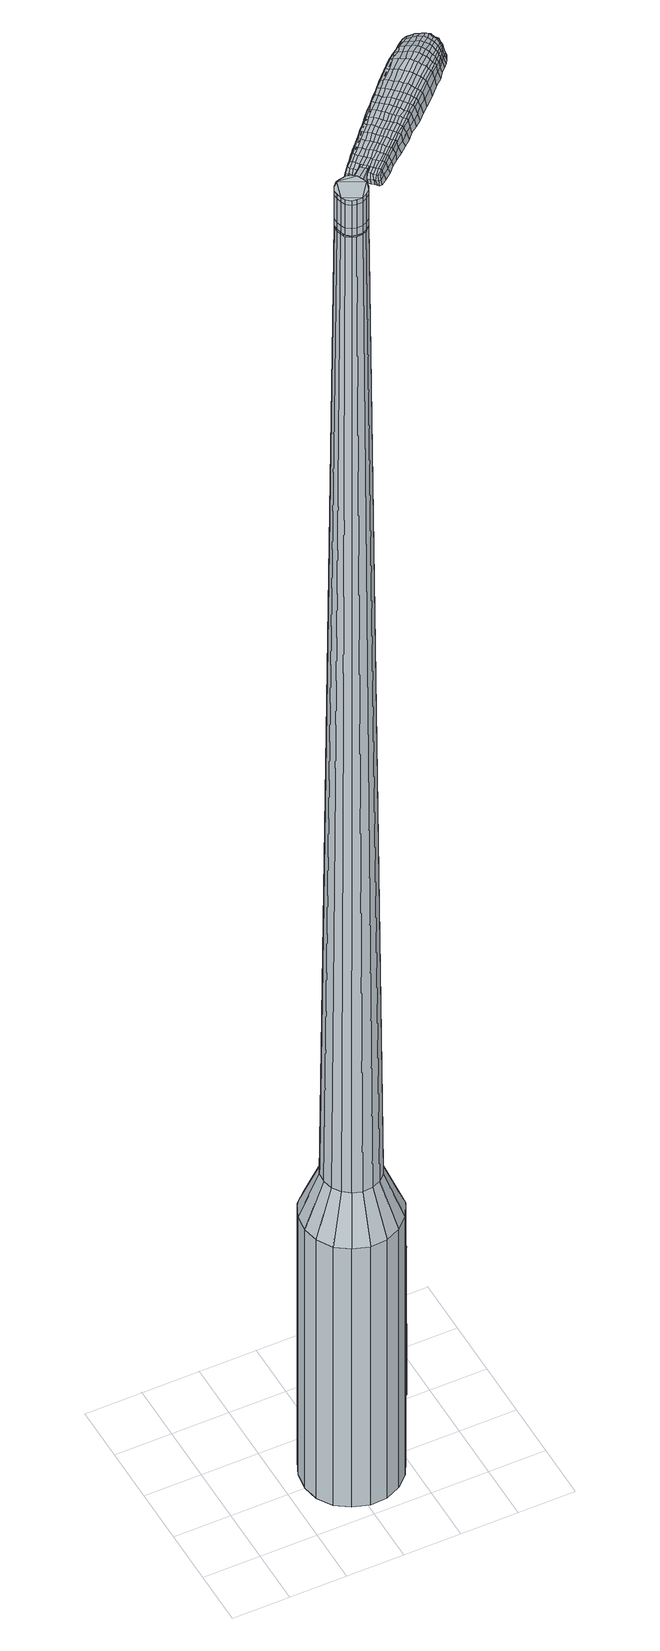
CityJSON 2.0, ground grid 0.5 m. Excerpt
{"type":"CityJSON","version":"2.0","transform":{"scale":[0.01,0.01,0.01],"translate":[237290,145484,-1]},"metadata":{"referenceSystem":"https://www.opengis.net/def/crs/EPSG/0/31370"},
"CityObjects":{
"object1":{"type":"GenericCityObject","attributes":{"cluster":599,"mean_distance_to_centroid":0.362,"new_centroid_x":237291.07,"new_centroid_y":145484.5,"mean_distance_to_camera":8.98,"H1":22.31,"H2":14.92,"Z_final":116.17,"cluster2":-1,"proj_x":237293.78,"proj_y":145487.4,"id_line":72421,"bearing_l":313.14,"distance":3.97,"orientation":"left","G_obj":43.14},"geometry":[{"type":"MultiSurface","lod":"2","boundaries":[[[0,1,2,3]],[[1,4,5,2]],[[4,6,7,5]],[[6,8,9,7]],[[8,10,11,9]],[[10,12,13,11]],[[12,14,15,13]],[[14,16,17,15]],[[16,18,19,17]],[[18,20,21,19]],[[20,22,23,21]],[[22,24,25,23]],[[24,26,27,25]],[[26,28,29,27]],[[28,30,31,29]],[[30,32,33,31]],[[32,34,35,33]],[[34,0,3,35]],[[36,37,38,39]],[[38,40,41,42]],[[41,43,42]],[[42,44,45,46]],[[45,47,46]],[[46,48,49,50]],[[49,51,50]],[[42,46,50,38]],[[50,52,39,38]],[[53,36,39]],[[2,5,7,35]],[[7,9,11,15]],[[11,13,15]],[[15,17,19,23]],[[19,21,23]],[[23,25,27,31]],[[27,29,31]],[[15,23,31,7]],[[31,33,35,7]],[[3,2,35]],[[1,0,54,55]],[[0,34,56,54]],[[34,32,57,56]],[[32,30,58,57]],[[30,28,59,58]],[[28,26,60,59]],[[26,24,61,60]],[[24,22,62,61]],[[22,20,63,62]],[[20,18,64,63]],[[18,16,65,64]],[[16,14,66,65]],[[14,12,67,66]],[[12,10,68,67]],[[10,8,69,68]],[[8,6,70,69]],[[6,4,71,70]],[[4,1,55,71]],[[55,54,72,73]],[[54,56,74,72]],[[56,57,75,74]],[[57,58,76,75]],[[58,59,77,76]],[[59,60,78,77]],[[60,61,79,78]],[[61,62,80,79]],[[62,63,81,80]],[[63,64,82,81]],[[64,65,83,82]],[[65,66,84,83]],[[66,67,85,84]],[[67,68,86,85]],[[68,69,87,86]],[[69,70,88,87]],[[70,71,89,88]],[[71,55,73,89]],[[90,91,92,93]],[[74,94,91,90]],[[95,96,94,74]],[[76,97,96,95]],[[98,99,97,76]],[[100,101,99,98]],[[102,103,101,100]],[[80,104,103,102]],[[81,105,104,80]],[[106,107,105,81]],[[108,109,107,106]],[[110,111,109,108]],[[112,113,111,110]],[[114,115,113,112]],[[116,117,115,114]],[[118,119,117,116]],[[120,121,119,118]],[[93,92,121,120]],[[122,123,124,125]],[[126,122,125,127]],[[128,126,127,129]],[[130,128,129,131]],[[132,130,131,133]],[[134,132,133,135]],[[136,134,135,137]],[[138,136,137,139]],[[140,138,139,141]],[[142,140,141,143]],[[144,142,143,145]],[[146,144,145,147]],[[148,146,147,149]],[[150,148,149,151]],[[152,150,151,153]],[[154,152,153,155]],[[73,72,90,93]],[[72,74,90]],[[75,95,74]],[[75,76,95]],[[77,98,76]],[[77,78,100,98]],[[78,79,102,100]],[[79,80,102]],[[82,106,81]],[[82,83,108,106]],[[83,84,110,108]],[[84,85,112,110]],[[85,86,114,112]],[[86,87,116,114]],[[87,88,118,116]],[[88,89,120,118]],[[89,73,93,120]],[[156,157,92,91]],[[157,158,121,92]],[[158,159,119,121]],[[159,160,117,119]],[[160,161,115,117]],[[161,162,113,115]],[[162,163,111,113]],[[163,164,109,111]],[[164,165,107,109]],[[165,105,107]],[[166,103,104]],[[166,167,101,103]],[[167,168,99,101]],[[168,97,99]],[[169,96,97]],[[169,94,96]],[[156,91,94]],[[39,52,154,170]],[[157,156,171,155]],[[53,39,170,123]],[[156,94,124,171]],[[36,53,123,122]],[[94,169,125,124]],[[37,36,122,126]],[[169,97,127,125]],[[38,37,126,128]],[[97,168,129,127]],[[40,38,128,130]],[[168,167,131,129]],[[41,40,130,132]],[[167,166,133,131]],[[43,41,132,134]],[[166,104,135,133]],[[42,43,134,136]],[[104,105,137,135]],[[44,42,136,138]],[[105,165,139,137]],[[45,44,138,140]],[[165,164,141,139]],[[47,45,140,142]],[[164,163,143,141]],[[46,47,142,144]],[[163,162,145,143]],[[48,46,144,146]],[[162,161,147,145]],[[49,48,146,148]],[[161,160,149,147]],[[51,49,148,150]],[[160,159,151,149]],[[50,51,150,152]],[[159,158,153,151]],[[52,50,152,154]],[[158,157,155,153]],[[154,155,172,173]],[[155,171,174,172]],[[171,124,175,174]],[[124,123,176,175]],[[123,170,177,176]],[[170,154,173,177]],[[178,179,180,181]],[[182,178,181,183]],[[178,182,184,185]],[[179,178,185,186]],[[187,188,189,190]],[[191,187,190,192]],[[187,191,193,194]],[[188,187,194,195]],[[196,197,198,199]],[[200,196,199,201]],[[196,200,202,203]],[[197,196,203,204]],[[205,206,207,208]],[[209,205,208,210]],[[205,209,211,212]],[[206,205,212,213]],[[214,215,216,217]],[[218,214,217,219]],[[214,218,220,221]],[[215,214,221,222]],[[223,224,225,226]],[[227,223,226,228]],[[223,227,229,230]],[[224,223,230,231]],[[232,233,234,235]],[[224,232,235,225]],[[232,224,231,236]],[[233,232,236,237]],[[238,239,240,241]],[[233,238,241,234]],[[238,233,237,242]],[[239,238,242,243]],[[244,182,183,245]],[[239,244,245,240]],[[244,239,243,246]],[[182,244,246,184]],[[247,248,249,250]],[[251,247,250,252]],[[247,251,253,254]],[[248,247,254,255]],[[256,257,258,259]],[[248,256,259,249]],[[256,248,255,260]],[[257,256,260,261]],[[262,263,264,265]],[[257,262,265,258]],[[262,257,261,266]],[[263,262,266,267]],[[268,269,270,271]],[[263,268,271,264]],[[268,263,267,272]],[[269,268,272,273]],[[274,179,186,275]],[[269,274,275,270]],[[274,269,273,276]],[[179,274,276,180]],[[277,278,279,280]],[[281,277,280,282]],[[277,281,283,284]],[[278,277,284,285]],[[286,287,288,289]],[[278,286,289,279]],[[286,278,285,290]],[[287,286,290,291]],[[292,293,294,295]],[[287,292,295,288]],[[292,287,291,296]],[[293,292,296,297]],[[298,191,192,299]],[[293,298,299,294]],[[298,293,297,300]],[[191,298,300,193]],[[301,302,303,304]],[[305,301,304,306]],[[301,305,307,308]],[[302,301,308,309]],[[310,311,312,313]],[[302,310,313,303]],[[310,302,309,314]],[[311,310,314,315]],[[316,317,318,319]],[[311,316,319,312]],[[316,311,315,320]],[[317,316,320,321]],[[322,323,324,325]],[[317,322,325,318]],[[322,317,321,326]],[[323,322,326,327]],[[328,188,195,329]],[[323,328,329,324]],[[328,323,327,330]],[[188,328,330,189]],[[331,217,216,332]],[[333,331,332,334]],[[331,333,335,336]],[[217,331,336,219]],[[337,333,334,338]],[[339,337,338,340]],[[337,339,341,342]],[[333,337,342,335]],[[343,339,340,344]],[[345,343,344,346]],[[343,345,347,348]],[[339,343,348,341]],[[349,345,346,350]],[[351,349,350,352]],[[349,351,353,354]],[[345,349,354,347]],[[355,351,352,356]],[[206,355,356,207]],[[355,206,213,357]],[[351,355,357,353]],[[358,359,204,203]],[[360,358,203,202]],[[358,360,361,362]],[[359,358,362,363]],[[364,365,363,362]],[[366,364,362,361]],[[364,366,367,368]],[[365,364,368,369]],[[370,371,369,368]],[[372,370,368,367]],[[370,372,373,374]],[[371,370,374,375]],[[376,377,375,374]],[[378,376,374,373]],[[376,378,211,209]],[[377,376,209,210]],[[379,380,381,382]],[[281,379,382,283]],[[379,281,282,383]],[[380,379,383,384]],[[385,200,201,386]],[[380,385,386,381]],[[385,380,384,387]],[[200,385,387,202]],[[388,389,390,391]],[[227,388,391,229]],[[388,227,228,392]],[[389,388,392,393]],[[394,395,396,397]],[[389,394,397,390]],[[394,389,393,398]],[[395,394,398,399]],[[400,197,204,401]],[[395,400,401,396]],[[400,395,399,402]],[[197,400,402,198]],[[403,404,405,406]],[[185,403,406,186]],[[403,185,184,407]],[[404,403,407,408]],[[409,410,411,412]],[[404,409,412,405]],[[409,404,408,413]],[[410,409,413,414]],[[415,208,207,416]],[[410,415,416,411]],[[415,410,414,417]],[[208,415,417,210]],[[418,419,420,421]],[[190,418,421,192]],[[418,190,189,422]],[[419,418,422,423]],[[424,212,211,425]],[[419,424,425,420]],[[424,419,423,426]],[[212,424,426,213]],[[427,428,429,430]],[[305,427,430,307]],[[427,305,306,431]],[[428,427,431,432]],[[433,218,219,434]],[[428,433,434,429]],[[433,428,432,435]],[[218,433,435,220]],[[436,437,438,439]],[[251,436,439,253]],[[436,251,252,440]],[[437,436,440,441]],[[442,443,444,445]],[[437,442,445,438]],[[442,437,441,446]],[[443,442,446,447]],[[448,215,222,449]],[[443,448,449,444]],[[448,443,447,450]],[[215,448,450,216]],[[451,452,441,440]],[[250,451,440,252]],[[451,250,249,453]],[[452,451,453,454]],[[455,456,447,446]],[[452,455,446,441]],[[455,452,454,457]],[[456,455,457,458]],[[459,332,216,450]],[[456,459,450,447]],[[459,456,458,460]],[[332,459,460,334]],[[461,462,463,464]],[[308,461,464,309]],[[461,308,307,430]],[[462,461,430,429]],[[465,336,335,466]],[[462,465,466,463]],[[465,462,429,434]],[[336,465,434,219]],[[467,468,454,453]],[[259,467,453,249]],[[467,259,258,469]],[[468,467,469,470]],[[471,472,458,457]],[[468,471,457,454]],[[471,468,470,473]],[[472,471,473,474]],[[475,338,334,460]],[[472,475,460,458]],[[475,472,474,476]],[[338,475,476,340]],[[477,478,479,480]],[[314,477,480,315]],[[477,314,309,464]],[[478,477,464,463]],[[481,342,341,482]],[[478,481,482,479]],[[481,478,463,466]],[[342,481,466,335]],[[483,484,470,469]],[[265,483,469,258]],[[483,265,264,485]],[[484,483,485,486]],[[487,488,474,473]],[[484,487,473,470]],[[487,484,486,489]],[[488,487,489,490]],[[491,344,340,476]],[[488,491,476,474]],[[491,488,490,492]],[[344,491,492,346]],[[493,494,495,496]],[[320,493,496,321]],[[493,320,315,480]],[[494,493,480,479]],[[497,348,347,498]],[[494,497,498,495]],[[497,494,479,482]],[[348,497,482,341]],[[499,500,486,485]],[[271,499,485,264]],[[499,271,270,501]],[[500,499,501,502]],[[503,504,490,489]],[[500,503,489,486]],[[503,500,502,505]],[[504,503,505,506]],[[507,350,346,492]],[[504,507,492,490]],[[507,504,506,508]],[[350,507,508,352]],[[509,510,511,512]],[[326,509,512,327]],[[509,326,321,496]],[[510,509,496,495]],[[513,354,353,514]],[[510,513,514,511]],[[513,510,495,498]],[[354,513,498,347]],[[515,516,502,501]],[[275,515,501,270]],[[515,275,186,406]],[[516,515,406,405]],[[517,518,506,505]],[[516,517,505,502]],[[517,516,405,412]],[[518,517,412,411]],[[519,356,352,508]],[[518,519,508,506]],[[519,518,411,416]],[[356,519,416,207]],[[520,521,423,422]],[[330,520,422,189]],[[520,330,327,512]],[[521,520,512,511]],[[522,357,213,426]],[[521,522,426,423]],[[522,521,511,514]],[[357,522,514,353]],[[523,524,384,383]],[[280,523,383,282]],[[523,280,279,525]],[[524,523,525,526]],[[527,360,202,387]],[[524,527,387,384]],[[527,524,526,528]],[[360,527,528,361]],[[529,530,531,532]],[[230,529,532,231]],[[529,230,229,391]],[[530,529,391,390]],[[533,534,535,536]],[[530,533,536,531]],[[533,530,390,397]],[[534,533,397,396]],[[537,359,363,538]],[[534,537,538,535]],[[537,534,396,401]],[[359,537,401,204]],[[539,540,526,525]],[[289,539,525,279]],[[539,289,288,541]],[[540,539,541,542]],[[543,366,361,528]],[[540,543,528,526]],[[543,540,542,544]],[[366,543,544,367]],[[545,546,547,548]],[[236,545,548,237]],[[545,236,231,532]],[[546,545,532,531]],[[549,550,551,552]],[[546,549,552,547]],[[549,546,531,536]],[[550,549,536,535]],[[553,365,369,554]],[[550,553,554,551]],[[553,550,535,538]],[[365,553,538,363]],[[555,556,542,541]],[[295,555,541,288]],[[555,295,294,557]],[[556,555,557,558]],[[559,372,367,544]],[[556,559,544,542]],[[559,556,558,560]],[[372,559,560,373]],[[561,562,563,564]],[[242,561,564,243]],[[561,242,237,548]],[[562,561,548,547]],[[565,566,567,568]],[[562,565,568,563]],[[565,562,547,552]],[[566,565,552,551]],[[569,371,375,570]],[[566,569,570,567]],[[569,566,551,554]],[[371,569,554,369]],[[571,572,558,557]],[[299,571,557,294]],[[571,299,192,421]],[[572,571,421,420]],[[573,378,373,560]],[[572,573,560,558]],[[573,572,420,425]],[[378,573,425,211]],[[574,575,408,407]],[[246,574,407,184]],[[574,246,243,564]],[[575,574,564,563]],[[576,577,414,413]],[[575,576,413,408]],[[576,575,563,568]],[[577,576,568,567]],[[578,377,210,417]],[[577,578,417,414]],[[578,577,567,570]],[[377,578,570,375]],[[579,580,581,582]],[[582,581,583,584]],[[585,583,581,586]],[[586,581,580,587]],[[588,589,590,591]],[[591,590,592,593]],[[594,592,590,595]],[[595,590,589,596]],[[597,598,599,600]],[[600,599,601,602]],[[603,601,599,604]],[[604,599,598,605]],[[606,607,608,609]],[[609,608,610,611]],[[612,610,608,613]],[[613,608,607,614]],[[615,616,617,618]],[[618,617,619,620]],[[621,619,617,622]],[[622,617,616,623]],[[624,625,626,627]],[[627,626,628,629]],[[630,628,626,631]],[[631,626,625,632]],[[633,634,635,636]],[[636,635,625,624]],[[632,625,635,637]],[[637,635,634,638]],[[639,640,641,642]],[[642,641,634,633]],[[638,634,641,643]],[[643,641,640,644]],[[584,583,645,646]],[[646,645,640,639]],[[644,640,645,647]],[[647,645,583,585]],[[648,649,650,651]],[[651,650,652,653]],[[654,652,650,655]],[[655,650,649,656]],[[657,658,659,660]],[[660,659,649,648]],[[656,649,659,661]],[[661,659,658,662]],[[663,664,665,666]],[[666,665,658,657]],[[662,658,665,667]],[[667,665,664,668]],[[669,670,671,672]],[[672,671,664,663]],[[668,664,671,673]],[[673,671,670,674]],[[587,580,675,676]],[[676,675,670,669]],[[674,670,675,677]],[[677,675,580,579]],[[678,679,680,681]],[[681,680,682,683]],[[684,682,680,685]],[[685,680,679,686]],[[687,688,689,690]],[[690,689,679,678]],[[686,679,689,691]],[[691,689,688,692]],[[693,694,695,696]],[[696,695,688,687]],[[692,688,695,697]],[[697,695,694,698]],[[593,592,699,700]],[[700,699,694,693]],[[698,694,699,701]],[[701,699,592,594]],[[702,703,704,705]],[[705,704,706,707]],[[708,706,704,709]],[[709,704,703,710]],[[711,712,713,714]],[[714,713,703,702]],[[710,703,713,715]],[[715,713,712,716]],[[717,718,719,720]],[[720,719,712,711]],[[716,712,719,721]],[[721,719,718,722]],[[723,724,725,726]],[[726,725,718,717]],[[722,718,725,727]],[[727,725,724,728]],[[596,589,729,730]],[[730,729,724,723]],[[728,724,729,731]],[[731,729,589,588]],[[615,618,732,733]],[[733,732,734,735]],[[736,734,732,737]],[[737,732,618,620]],[[735,734,738,739]],[[739,738,740,741]],[[742,740,738,743]],[[743,738,734,736]],[[741,740,744,745]],[[745,744,746,747]],[[748,746,744,749]],[[749,744,740,742]],[[747,746,750,751]],[[751,750,752,753]],[[754,752,750,755]],[[755,750,746,748]],[[753,752,756,757]],[[757,756,607,606]],[[614,607,756,758]],[[758,756,752,754]],[[605,759,760,604]],[[604,760,761,603]],[[762,761,760,763]],[[763,760,759,764]],[[764,765,766,763]],[[763,766,767,762]],[[768,767,766,769]],[[769,766,765,770]],[[770,771,772,769]],[[769,772,773,768]],[[774,773,772,775]],[[775,772,771,776]],[[776,777,778,775]],[[775,778,779,774]],[[612,779,778,610]],[[610,778,777,611]],[[780,781,782,783]],[[783,782,682,684]],[[683,682,782,784]],[[784,782,781,785]],[[602,601,786,787]],[[787,786,781,780]],[[785,781,786,788]],[[788,786,601,603]],[[789,790,791,792]],[[792,791,628,630]],[[629,628,791,793]],[[793,791,790,794]],[[795,796,797,798]],[[798,797,790,789]],[[794,790,797,799]],[[799,797,796,800]],[[605,598,801,802]],[[802,801,796,795]],[[800,796,801,803]],[[803,801,598,597]],[[804,805,806,807]],[[807,806,586,587]],[[585,586,806,808]],[[808,806,805,809]],[[810,811,812,813]],[[813,812,805,804]],[[809,805,812,814]],[[814,812,811,815]],[[606,609,816,817]],[[817,816,811,810]],[[815,811,816,818]],[[818,816,609,611]],[[819,820,821,822]],[[822,821,591,593]],[[588,591,821,823]],[[823,821,820,824]],[[612,613,825,826]],[[826,825,820,819]],[[824,820,825,827]],[[827,825,613,614]],[[828,829,830,831]],[[831,830,706,708]],[[707,706,830,832]],[[832,830,829,833]],[[620,619,834,835]],[[835,834,829,828]],[[833,829,834,836]],[[836,834,619,621]],[[837,838,654]],[[838,652,654]],[[653,652,838,839]],[[839,838,840]],[[841,842,843,844]],[[844,843,838,837]],[[840,838,843,845]],[[845,843,842,846]],[[623,616,847,848]],[[848,847,842,841]],[[846,842,847,849]],[[849,847,616,615]],[[840,850,839]],[[839,850,651,653]],[[648,651,850,851]],[[846,852,853,845]],[[845,853,850,840]],[[851,850,853,854]],[[854,853,852,855]],[[615,733,856,849]],[[849,856,852,846]],[[855,852,856,857]],[[857,856,733,735]],[[858,859,860,861]],[[861,860,709,710]],[[708,709,860,831]],[[831,860,859,828]],[[736,737,862,863]],[[863,862,859,858]],[[828,859,862,835]],[[835,862,737,620]],[[864,865,851]],[[851,865,660,648]],[[657,660,865,866]],[[866,865,864,867]],[[855,868,869,854]],[[854,869,864,851]],[[867,864,869,870]],[[870,869,868,871]],[[735,739,872,857]],[[857,872,868,855]],[[871,868,872,873]],[[873,872,739,741]],[[874,875,876,877]],[[877,876,715,716]],[[710,715,876,861]],[[861,876,875,858]],[[742,743,878,879]],[[879,878,875,874]],[[858,875,878,863]],[[863,878,743,736]],[[867,880,881,866]],[[866,881,666,657]],[[663,666,881,882]],[[882,881,880,883]],[[871,884,885,870]],[[870,885,880,867]],[[883,880,885,886]],[[886,885,884,887]],[[741,745,888,873]],[[873,888,884,871]],[[887,884,888,889]],[[889,888,745,747]],[[890,891,892,893]],[[893,892,721,722]],[[716,721,892,877]],[[877,892,891,874]],[[748,749,894,895]],[[895,894,891,890]],[[874,891,894,879]],[[879,894,749,742]],[[883,896,882]],[[882,896,672,663]],[[669,672,896,897]],[[897,896,898]],[[887,899,900,886]],[[886,900,896,883]],[[898,896,900,901]],[[901,900,899,902]],[[747,751,903,889]],[[889,903,899,887]],[[902,899,903,904]],[[904,903,751,753]],[[905,906,907,908]],[[908,907,727,728]],[[722,727,907,893]],[[893,907,906,890]],[[754,755,909,910]],[[910,909,906,905]],[[890,906,909,895]],[[895,909,755,748]],[[898,911,912,897]],[[897,912,676,669]],[[587,676,912,807]],[[807,912,911,804]],[[902,913,914,901]],[[901,914,911,898]],[[804,911,914,813]],[[813,914,913,810]],[[753,757,915,904]],[[904,915,913,902]],[[810,913,915,817]],[[817,915,757,606]],[[824,916,917,823]],[[823,917,731,588]],[[728,731,917,908]],[[908,917,916,905]],[[614,758,918,827]],[[827,918,916,824]],[[905,916,918,910]],[[910,918,758,754]],[[785,919,920,784]],[[784,920,681,683]],[[678,681,920,921]],[[921,920,919,922]],[[603,761,923,788]],[[788,923,919,785]],[[922,919,923,924]],[[924,923,761,762]],[[925,926,927,928]],[[928,927,631,632]],[[630,631,927,792]],[[792,927,926,789]],[[929,930,931,932]],[[932,931,926,925]],[[789,926,931,798]],[[798,931,930,795]],[[764,759,933,934]],[[934,933,930,929]],[[795,930,933,802]],[[802,933,759,605]],[[922,935,936,921]],[[921,936,690,678]],[[687,690,936,937]],[[937,936,935,938]],[[762,767,939,924]],[[924,939,935,922]],[[938,935,939,940]],[[940,939,767,768]],[[941,942,943,944]],[[944,943,637,638]],[[632,637,943,928]],[[928,943,942,925]],[[945,946,947,948]],[[948,947,942,941]],[[925,942,947,932]],[[932,947,946,929]],[[770,765,949,950]],[[950,949,946,945]],[[929,946,949,934]],[[934,949,765,764]],[[938,951,952,937]],[[937,952,696,687]],[[693,696,952,953]],[[953,952,951,954]],[[768,773,955,940]],[[940,955,951,938]],[[954,951,955,956]],[[956,955,773,774]],[[957,958,959,960]],[[960,959,643,644]],[[638,643,959,944]],[[944,959,958,941]],[[961,962,963,964]],[[964,963,958,957]],[[941,958,963,948]],[[948,963,962,945]],[[776,771,965,966]],[[966,965,962,961]],[[945,962,965,950]],[[950,965,771,770]],[[954,967,968,953]],[[953,968,700,693]],[[593,700,968,822]],[[822,968,967,819]],[[774,779,969,956]],[[956,969,967,954]],[[819,967,969,826]],[[826,969,779,612]],[[809,970,971,808]],[[808,971,647,585]],[[644,647,971,960]],[[960,971,970,957]],[[815,972,973,814]],[[814,973,970,809]],[[957,970,973,964]],[[964,973,972,961]],[[611,777,974,818]],[[818,974,972,815]],[[961,972,974,966]],[[966,974,777,776]],[[579,582,181,180]],[[582,584,183,181]],[[594,595,194,193]],[[595,596,195,194]],[[597,600,199,198]],[[600,602,201,199]],[[621,622,221,220]],[[622,623,222,221]],[[624,627,226,225]],[[627,629,228,226]],[[633,636,235,234]],[[636,624,225,235]],[[639,642,241,240]],[[642,633,234,241]],[[584,646,245,183]],[[646,639,240,245]],[[654,655,254,253]],[[655,656,255,254]],[[656,661,260,255]],[[661,662,261,260]],[[662,667,266,261]],[[667,668,267,266]],[[668,673,272,267]],[[673,674,273,272]],[[674,677,276,273]],[[677,579,180,276]],[[684,685,284,283]],[[685,686,285,284]],[[686,691,290,285]],[[691,692,291,290]],[[692,697,296,291]],[[697,698,297,296]],[[698,701,300,297]],[[701,594,193,300]],[[702,705,304,303]],[[705,707,306,304]],[[711,714,313,312]],[[714,702,303,313]],[[717,720,319,318]],[[720,711,312,319]],[[723,726,325,324]],[[726,717,318,325]],[[596,730,329,195]],[[730,723,324,329]],[[780,783,382,381]],[[783,684,283,382]],[[602,787,386,201]],[[787,780,381,386]],[[629,793,392,228]],[[793,794,393,392]],[[794,799,398,393]],[[799,800,399,398]],[[800,803,402,399]],[[803,597,198,402]],[[707,832,431,306]],[[832,833,432,431]],[[833,836,435,432]],[[836,621,220,435]],[[837,654,439,438]],[[654,253,439]],[[841,844,445,444]],[[844,837,438,445]],[[623,848,449,222]],[[848,841,444,449]],[[975,976,977,978]],[[979,980,978,977]],[[981,982,983,984]],[[985,986,987,988]],[[976,989,990,977]],[[991,979,977,990]],[[992,981,984,993]],[[994,995,986,985]],[[989,996,997,990]],[[997,998,991,990]],[[999,992,993,1000]],[[1001,995,994,1002]],[[996,1003,1004,997]],[[1004,1005,998,997]],[[1006,999,1000,1007]],[[1008,1001,1002,1009]],[[1010,1011,1012,1013]],[[1014,1015,1011,1010]],[[1014,1016,1017,1015]],[[1016,1018,1019,1017]],[[1020,1021,1022,1023]],[[1024,1025,1021,1020]],[[1026,1027,1025,1024]],[[1028,1027,1026]],[[1023,1012,1011,1020]],[[1020,1011,1015,1024]],[[1015,1017,1026,1024]],[[1017,1019,1028,1026]],[[984,983,980,979]],[[993,984,979,991]],[[998,1000,993,991]],[[1005,1007,1000,998]],[[985,988,982,981]],[[994,985,981,992]],[[1002,994,992,999]],[[1009,1002,999,1006]],[[986,1010,1013,987]],[[995,1014,1010,986]],[[1016,1014,995,1001]],[[1018,1016,1001,1008]],[[1029,1030,1031,1032]],[[1031,1033,1034,1035]],[[1031,1035,1036,1037]],[[1031,1037,1032]],[[1038,1029,1032,1039]],[[1040,1039,1032,1041]],[[1042,1041,1032]],[[1043,1031,1030,1044]],[[1045,1043,1044,1046]],[[1047,1045,1046,1048]],[[1049,1047,1048,1050]],[[1051,1049,1050,1052]],[[1052,1053,1054,1055]],[[1052,1055,1056,1057]],[[1052,1057,1058,1059]],[[1058,1060,1061,1062]],[[1058,1062,1063,1064]],[[1058,1064,1059]],[[1052,1059,1051]],[[1065,1066,1030,1029]],[[1067,1068,1033,1031]],[[1069,1070,1042,1032]],[[1066,1071,1044,1030]],[[1072,1067,1031,1043]],[[1071,1073,1046,1044]],[[1074,1072,1043,1045]],[[1073,1075,1048,1046]],[[1076,1074,1045,1047]],[[1075,1077,1050,1048]],[[1078,1076,1047,1049]],[[1077,1079,1052,1050]],[[1080,1078,1049,1051]],[[1079,1081,1053,1052]],[[1082,1083,1060,1058]],[[1084,1080,1051,1059]],[[1054,1053,1081,1085]],[[1055,1054,1085,1086]],[[1056,1055,1086,1087]],[[1057,1056,1087,1088]],[[1058,1057,1088,1082]],[[1089,1065,1029,1038]],[[1090,1089,1038,1039]],[[1091,1090,1039,1040]],[[1092,1091,1040,1041]],[[1070,1092,1041,1042]],[[1034,1033,1068,1093]],[[1061,1060,1083,1094]],[[1035,1034,1093,1095]],[[1036,1035,1095,1096]],[[1037,1036,1096,1097]],[[1032,1037,1097,1069]],[[1062,1061,1094,1098]],[[1063,1062,1098,1099]],[[1064,1063,1099,1100]],[[1059,1064,1100,1084]]]}]}
},
"vertices":[
[138,81,384],[146,69,384],[146,69,96],[138,81,96],[149,55,384],[149,55,96],[148,40,384],[148,40,96],[141,27,384],[141,27,96],[130,17,384],[130,17,96],[117,11,384],[117,11,96],[102,10,384],[102,10,96],[88,15,384],[88,15,96],[76,23,384],[76,23,96],[68,36,384],[68,36,96],[65,50,384],[65,50,96],[67,65,384],[67,65,96],[73,78,384],[73,78,96],[84,88,384],[84,88,96],[97,94,384],[97,94,96],[112,94,384],[112,94,96],[126,90,384],[126,90,96],[109,66,1524],[104,65,1524],[100,64,1524],[117,62,1524],[96,60,1524],[94,56,1524],[95,47,1524],[94,52,1524],[97,43,1524],[101,40,1524],[110,39,1524],[105,39,1524],[114,41,1524],[118,44,1524],[121,53,1524],[120,48,1524],[119,58,1524],[113,64,1524],[125,70,429],[130,62,429],[118,75,429],[110,77,429],[101,77,429],[93,73,429],[87,67,429],[83,60,429],[82,51,429],[84,42,429],[89,35,429],[96,30,429],[104,27,429],[113,28,429],[121,31,429],[127,37,429],[131,45,429],[132,54,429],[117,62,1483],[119,58,1483],[113,64,1483],[109,66,1483],[104,65,1483],[100,64,1483],[96,60,1483],[94,56,1483],[94,52,1483],[95,47,1483],[97,43,1483],[101,40,1483],[105,39,1483],[110,39,1483],[114,41,1483],[118,44,1483],[120,48,1483],[121,53,1483],[116,61,1483],[116,61,1485],[119,57,1485],[119,57,1483],[113,64,1485],[109,65,1483],[109,65,1485],[104,65,1485],[100,63,1483],[100,63,1485],[97,60,1483],[97,60,1485],[95,56,1483],[95,56,1485],[94,52,1485],[95,47,1485],[98,44,1483],[98,44,1485],[101,41,1483],[101,41,1485],[106,40,1483],[106,40,1485],[110,40,1483],[110,40,1485],[114,42,1483],[114,42,1485],[117,45,1483],[117,45,1485],[119,49,1483],[119,49,1485],[120,53,1483],[120,53,1485],[109,66,1519],[113,64,1519],[113,64,1493],[109,66,1493],[104,65,1519],[104,65,1493],[100,64,1519],[100,64,1493],[96,60,1519],[96,60,1493],[94,56,1519],[94,56,1493],[94,52,1519],[94,52,1493],[95,47,1519],[95,47,1493],[97,43,1519],[97,43,1493],[101,40,1519],[101,40,1493],[105,39,1519],[105,39,1493],[110,39,1519],[110,39,1493],[114,41,1519],[114,41,1493],[118,44,1519],[118,44,1493],[120,48,1519],[120,48,1493],[121,53,1519],[121,53,1493],[119,58,1519],[119,58,1493],[117,62,1485],[119,58,1485],[121,53,1485],[120,48,1485],[118,44,1485],[114,41,1485],[110,39,1485],[105,39,1485],[101,40,1485],[97,43,1485],[94,56,1485],[96,60,1485],[100,64,1485],[109,66,1485],[117,62,1519],[117,62,1493],[133,72,1513],[133,72,1518],[131,74,1513],[128,77,1513],[128,77,1518],[131,74,1518],[198,111,1519],[193,106,1518],[195,106,1509],[200,111,1510],[204,116,1519],[206,116,1510],[203,117,1526],[196,111,1525],[191,107,1525],[172,139,1519],[167,134,1518],[167,132,1525],[172,137,1525],[178,145,1519],[178,143,1526],[178,147,1510],[172,141,1510],[167,136,1509],[237,176,1519],[240,174,1519],[240,174,1513],[238,177,1513],[234,179,1519],[234,179,1513],[233,177,1524],[236,175,1524],[239,173,1524],[183,126,1530],[178,121,1529],[180,118,1529],[186,123,1530],[190,132,1531],[192,129,1531],[187,135,1530],[181,128,1530],[175,123,1529],[125,70,1512],[126,68,1512],[127,69,1517],[125,71,1517],[122,73,1512],[124,73,1517],[123,73,1506],[125,71,1506],[127,69,1506],[240,152,1519],[238,150,1519],[240,149,1512],[242,152,1512],[242,154,1518],[243,154,1512],[241,154,1522],[239,153,1523],[237,150,1524],[235,146,1519],[231,142,1519],[233,142,1512],[237,146,1512],[234,147,1524],[230,142,1525],[227,138,1519],[221,132,1519],[223,132,1511],[229,137,1511],[226,138,1526],[220,133,1526],[213,124,1519],[215,124,1510],[211,125,1526],[141,63,1513],[147,68,1513],[146,69,1518],[140,64,1517],[137,60,1512],[137,61,1516],[138,60,1506],[143,63,1507],[149,68,1507],[153,73,1514],[159,78,1515],[157,78,1520],[151,73,1519],[154,73,1507],[160,78,1507],[164,83,1515],[170,87,1516],[169,88,1522],[163,83,1521],[166,82,1508],[172,87,1508],[176,92,1517],[181,97,1517],[180,97,1524],[174,93,1523],[178,92,1508],[183,97,1509],[187,101,1518],[185,102,1524],[189,101,1509],[216,179,1519],[214,177,1519],[214,176,1524],[217,178,1523],[219,180,1518],[219,179,1522],[218,182,1512],[216,180,1512],[213,179,1512],[210,174,1519],[205,170,1519],[206,169,1525],[210,173,1524],[210,176,1512],[205,172,1512],[201,167,1519],[195,161,1519],[195,160,1526],[201,165,1526],[201,168,1511],[195,163,1511],[186,153,1519],[187,152,1526],[186,155,1510],[121,86,1513],[126,91,1513],[126,93,1507],[121,87,1507],[117,81,1512],[117,83,1506],[118,81,1516],[121,84,1517],[126,90,1518],[131,97,1514],[136,102,1515],[136,104,1507],[131,98,1507],[131,95,1519],[137,101,1520],[141,107,1515],[146,113,1516],[146,115,1508],[141,109,1508],[142,106,1521],[147,111,1522],[152,118,1517],[157,124,1517],[157,125,1509],[151,120,1508],[152,117,1523],[157,122,1524],[162,129,1518],[162,131,1509],[162,127,1524],[129,75,1519],[131,73,1519],[135,80,1520],[137,78,1520],[133,82,1520],[127,77,1519],[140,85,1522],[142,83,1522],[146,90,1523],[148,88,1523],[144,92,1523],[138,87,1521],[151,95,1524],[153,93,1524],[156,100,1525],[158,98,1525],[154,103,1525],[149,98,1524],[162,105,1526],[164,103,1526],[167,111,1527],[169,108,1527],[165,113,1527],[160,108,1526],[173,116,1528],[175,113,1528],[170,118,1528],[234,173,1527],[236,171,1527],[231,175,1526],[227,173,1527],[231,170,1528],[233,167,1528],[226,166,1529],[228,163,1529],[223,168,1528],[217,163,1530],[221,161,1530],[223,158,1530],[215,156,1531],[218,153,1531],[212,159,1530],[206,152,1531],[209,150,1531],[211,147,1531],[199,141,1531],[202,138,1531],[196,144,1531],[221,181,1518],[224,181,1519],[224,182,1513],[221,182,1513],[220,179,1523],[223,179,1523],[229,180,1519],[229,181,1513],[228,179,1524],[242,156,1518],[243,159,1518],[242,159,1523],[241,156,1523],[244,156,1513],[244,159,1513],[243,163,1519],[243,167,1519],[242,166,1524],[242,162,1523],[244,163,1513],[244,167,1513],[242,170,1519],[240,169,1524],[242,171,1513],[195,112,1528],[194,114,1528],[188,109,1528],[190,108,1527],[201,118,1528],[200,120,1529],[192,116,1529],[190,118,1530],[184,113,1529],[187,111,1528],[199,122,1529],[197,124,1530],[188,121,1530],[182,116,1529],[195,127,1531],[173,136,1528],[175,134,1529],[181,141,1529],[179,142,1528],[168,131,1527],[170,129,1528],[178,132,1529],[184,138,1530],[172,126,1528],[116,79,1512],[118,78,1512],[119,78,1517],[118,80,1517],[116,80,1506],[118,79,1506],[120,75,1512],[121,76,1517],[120,76,1506],[135,60,1512],[133,61,1512],[135,61,1506],[136,60,1506],[135,61,1517],[134,62,1517],[132,63,1512],[130,64,1512],[131,65,1506],[133,63,1506],[132,64,1517],[131,66,1517],[128,66,1512],[129,67,1506],[129,67,1517],[139,64,1519],[138,66,1519],[145,69,1520],[144,71,1520],[136,67,1519],[135,69,1519],[142,72,1520],[140,74,1520],[133,71,1519],[138,76,1520],[122,83,1519],[123,82,1519],[128,87,1520],[127,89,1520],[125,80,1519],[130,85,1520],[150,74,1521],[149,75,1521],[156,79,1522],[155,80,1522],[148,77,1521],[146,79,1521],[153,82,1522],[151,84,1523],[144,81,1522],[149,86,1523],[132,94,1521],[133,92,1521],[139,98,1522],[137,99,1522],[136,90,1521],[141,95,1522],[162,84,1523],[160,85,1523],[167,89,1524],[166,90,1524],[159,87,1523],[157,89,1524],[164,92,1525],[162,94,1525],[155,91,1524],[160,96,1525],[142,105,1523],[144,103,1523],[149,108,1524],[148,110,1524],[146,100,1524],[152,106,1525],[173,93,1525],[172,95,1525],[179,98,1526],[177,100,1526],[170,97,1526],[168,99,1526],[175,102,1527],[173,104,1527],[166,101,1526],[171,106,1527],[153,115,1525],[154,114,1525],[159,119,1526],[158,120,1526],[157,111,1526],[162,116,1527],[184,103,1527],[183,104,1527],[181,106,1527],[179,109,1528],[177,111,1528],[163,126,1527],[165,124,1527],[167,121,1528],[219,178,1525],[221,178,1525],[216,176,1526],[218,175,1526],[226,177,1526],[223,174,1527],[239,155,1525],[240,157,1525],[237,154,1526],[237,152,1525],[240,160,1525],[240,164,1526],[236,161,1527],[237,157,1526],[238,167,1526],[235,164,1527],[212,172,1526],[214,172,1527],[207,168,1527],[209,168,1528],[218,170,1528],[213,166,1529],[233,148,1526],[233,150,1527],[229,146,1528],[229,144,1527],[233,153,1527],[232,157,1528],[227,152,1529],[228,149,1528],[231,160,1528],[225,155,1530],[202,164,1528],[205,163,1529],[196,159,1528],[198,158,1529],[208,161,1529],[202,155,1530],[225,139,1528],[224,141,1528],[218,136,1529],[219,134,1528],[223,144,1529],[222,147,1530],[215,141,1530],[217,138,1530],[220,150,1530],[213,144,1531],[188,151,1529],[190,149,1529],[193,147,1530],[210,126,1528],[209,128,1529],[208,130,1530],[206,133,1530],[204,135,1531],[193,107,1509],[191,108,1518],[197,112,1518],[199,112,1509],[203,118,1519],[205,118,1510],[201,118,1525],[195,113,1525],[190,108,1525],[169,131,1525],[168,133,1518],[173,138,1518],[174,136,1525],[179,144,1519],[180,142,1525],[179,146,1510],[173,140,1509],[168,135,1509],[239,173,1513],[238,172,1519],[236,175,1519],[236,175,1513],[233,177,1519],[233,177,1513],[232,176,1524],[235,174,1524],[237,171,1524],[180,119,1528],[178,121,1528],[184,126,1529],[186,124,1529],[190,132,1529],[192,130,1529],[188,135,1529],[181,128,1529],[176,123,1528],[129,71,1516],[128,70,1512],[126,72,1512],[127,72,1516],[124,74,1512],[125,75,1516],[125,75,1506],[127,73,1506],[129,70,1506],[238,151,1512],[237,151,1519],[239,153,1518],[240,153,1512],[240,155,1518],[241,155,1512],[239,155,1522],[237,154,1523],[235,152,1523],[231,143,1512],[230,143,1519],[233,147,1519],[235,147,1512],[232,148,1524],[228,144,1525],[222,133,1511],[220,134,1519],[226,139,1519],[228,139,1511],[224,139,1525],[219,134,1526],[212,126,1519],[214,126,1510],[210,126,1526],[145,70,1518],[146,70,1513],[140,65,1513],[139,65,1517],[136,62,1512],[136,63,1515],[137,62,1506],[142,65,1506],[147,70,1507],[156,80,1520],[157,79,1514],[152,75,1514],[150,75,1519],[153,74,1507],[159,79,1507],[167,89,1522],[169,89,1516],[163,84,1515],[162,85,1521],[165,84,1508],[171,89,1508],[179,99,1523],[180,98,1517],[175,94,1516],[173,94,1522],[177,93,1508],[182,98,1508],[186,103,1517],[184,103,1524],[188,103,1509],[215,174,1523],[215,175,1519],[217,177,1518],[218,176,1523],[219,178,1518],[219,177,1522],[219,180,1512],[217,179,1512],[215,177,1512],[207,167,1525],[206,169,1519],[211,172,1519],[211,171,1524],[211,174,1512],[206,171,1512],[197,158,1526],[196,160,1519],[202,165,1519],[202,164,1525],[202,167,1511],[196,162,1511],[188,152,1519],[188,150,1526],[188,154,1510],[127,91,1507],[127,90,1513],[122,84,1513],[122,86,1506],[119,81,1512],[119,82,1506],[120,81,1515],[123,83,1517],[128,89,1518],[138,102,1507],[138,101,1514],[133,95,1514],[132,97,1507],[133,94,1519],[138,99,1520],[148,113,1508],[148,112,1516],[143,106,1515],[143,108,1508],[143,105,1521],[148,110,1522],[158,124,1508],[158,122,1517],[153,117,1516],[153,119,1508],[153,115,1522],[159,121,1523],[163,127,1517],[163,129,1509],[164,126,1524],[130,75,1518],[132,74,1518],[135,80,1519],[137,78,1519],[133,82,1519],[128,78,1518],[141,85,1520],[142,83,1520],[146,91,1521],[148,89,1521],[144,93,1521],[139,88,1520],[152,96,1523],[153,94,1523],[157,101,1524],[159,99,1524],[155,103,1524],[149,98,1523],[162,106,1525],[164,104,1525],[168,111,1526],[170,109,1526],[165,113,1526],[160,108,1525],[173,116,1527],[175,114,1527],[171,118,1527],[235,170,1526],[233,172,1526],[230,174,1525],[227,172,1526],[230,170,1526],[232,167,1526],[228,163,1528],[226,165,1528],[223,167,1527],[217,163,1528],[220,160,1529],[223,158,1529],[217,153,1530],[215,156,1530],[212,158,1529],[206,152,1530],[209,149,1530],[211,147,1530],[202,138,1530],[199,141,1530],[197,143,1530],[223,180,1513],[224,179,1518],[221,179,1518],[221,180,1512],[220,177,1523],[223,177,1523],[228,178,1519],[228,179,1513],[227,177,1523],[240,159,1523],[241,159,1518],[240,157,1518],[239,157,1523],[242,157,1512],[242,159,1512],[240,165,1523],[241,166,1519],[241,163,1519],[240,162,1523],[242,163,1513],[242,167,1513],[240,169,1519],[239,168,1524],[240,170,1513],[188,110,1527],[194,114,1527],[194,113,1527],[189,109,1526],[201,119,1527],[200,120,1528],[185,114,1528],[190,119,1528],[192,116,1528],[186,112,1527],[198,122,1528],[197,125,1529],[188,121,1529],[182,116,1528],[194,127,1529],[181,140,1528],[175,134,1527],[174,135,1527],[180,141,1527],[169,130,1526],[170,129,1527],[178,131,1528],[184,138,1528],[173,126,1527],[120,79,1516],[119,79,1512],[118,80,1512],[120,80,1516],[119,81,1506],[120,80,1506],[122,77,1512],[123,77,1516],[122,78,1506],[136,62,1506],[135,62,1512],[136,63,1516],[135,63,1516],[133,66,1506],[132,66,1512],[133,64,1512],[135,64,1506],[134,65,1516],[132,67,1516],[130,68,1512],[131,68,1506],[130,69,1516],[139,66,1518],[144,71,1519],[135,70,1518],[137,68,1518],[142,73,1519],[141,75,1519],[134,72,1518],[139,77,1519],[129,87,1519],[124,82,1518],[123,83,1518],[128,88,1519],[126,80,1518],[131,85,1519],[149,76,1520],[150,75,1520],[156,80,1521],[155,81,1521],[146,80,1520],[148,78,1520],[153,83,1521],[152,85,1521],[144,82,1520],[150,87,1521],[139,98,1521],[134,93,1520],[133,93,1520],[138,99,1521],[136,90,1520],[142,95,1521],[161,86,1522],[161,85,1522],[167,90,1523],[166,91,1523],[157,90,1522],[159,88,1522],[165,92,1523],[163,94,1524],[155,92,1523],[161,97,1524],[150,108,1523],[144,103,1522],[144,104,1522],[149,109,1523],[147,101,1522],[152,106,1523],[172,95,1524],[178,99,1525],[177,100,1525],[168,99,1525],[170,97,1524],[176,102,1525],[174,104,1526],[166,102,1525],[172,106,1526],[160,119,1525],[155,114,1524],[154,115,1524],[159,120,1525],[157,111,1524],[163,116,1525],[183,105,1526],[183,104,1526],[179,109,1527],[181,107,1526],[177,111,1527],[165,124,1526],[164,125,1526],[168,121,1526],[221,176,1524],[219,176,1524],[216,174,1525],[219,174,1525],[226,175,1525],[223,173,1525],[236,155,1525],[238,157,1524],[238,155,1524],[235,153,1525],[235,161,1526],[238,164,1525],[238,160,1524],[236,158,1525],[237,167,1525],[234,164,1526],[214,171,1526],[212,171,1526],[208,167,1526],[210,167,1527],[218,169,1526],[213,165,1527],[228,146,1527],[232,151,1526],[232,149,1526],[228,145,1526],[226,152,1528],[231,157,1527],[232,154,1526],[227,149,1527],[230,160,1527],[225,155,1528],[205,162,1527],[203,163,1527],[197,158,1527],[199,157,1528],[208,160,1528],[202,155,1529],[218,136,1528],[224,142,1527],[224,140,1527],[218,135,1527],[215,141,1529],[221,147,1529],[223,144,1528],[216,139,1528],[220,150,1529],[213,144,1530],[190,149,1528],[189,149,1528],[193,146,1529],[209,128,1528],[209,127,1528],[206,133,1529],[208,130,1529],[204,136,1530],[137,61,1508],[132,66,1508],[157,88,1509],[162,82,1509],[173,102,1510],[179,96,1510],[203,129,1512],[209,122,1512],[196,110,1511],[189,116,1511],[216,141,1513],[225,150,1514],[231,144,1514],[222,134,1513],[128,71,1508],[152,94,1509],[167,108,1510],[196,135,1512],[183,123,1511],[209,148,1513],[219,157,1514],[123,76,1508],[146,99,1509],[161,115,1510],[190,142,1512],[177,130,1511],[213,163,1514],[203,155,1513],[119,81,1508],[141,105,1509],[155,121,1510],[183,149,1512],[170,137,1511],[207,170,1514],[197,161,1513],[235,160,1514],[237,164,1514],[242,159,1514],[240,154,1514],[229,166,1514],[232,169,1514],[223,172,1514],[228,175,1514],[217,178,1514],[223,180,1514],[239,169,1515],[239,174,1515],[240,173,1515],[242,166,1515],[236,173,1515],[238,175,1515],[233,176,1515],[237,176,1515],[230,179,1515],[94,94,334],[98,95,334],[98,95,165],[85,90,171],[94,94,165],[91,92,165],[88,91,166],[86,90,167],[85,90,169],[91,92,334],[88,91,333],[86,90,332],[85,90,331],[85,90,328],[113,96,165],[113,96,334],[127,91,165],[127,91,334],[139,82,165],[139,82,334],[147,70,165],[147,70,334],[151,55,165],[151,55,334],[150,51,334],[150,47,334],[150,44,333],[150,42,332],[149,41,331],[149,41,328],[150,51,165],[149,41,171],[149,41,169],[150,42,167],[150,44,166],[150,47,165],[95,91,334],[99,92,334],[99,92,165],[95,91,165],[86,87,171],[86,87,328],[113,93,334],[113,93,165],[126,89,334],[126,89,165],[137,80,334],[137,80,165],[145,69,334],[145,69,165],[148,55,334],[148,55,165],[148,51,334],[147,41,328],[147,41,171],[148,51,165],[147,48,334],[147,45,333],[147,43,332],[147,41,331],[92,90,334],[89,88,333],[88,88,332],[86,87,331],[92,90,165],[147,41,169],[89,88,166],[88,88,167],[86,87,169],[147,43,167],[147,45,166],[147,48,165]
]}
